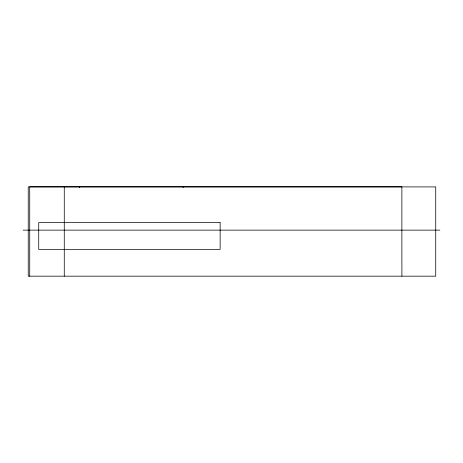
<?xml version="1.0" encoding="UTF-8"?>
<svg xmlns="http://www.w3.org/2000/svg" width="463" height="463" viewBox="0 0 463 463"><rect width="100%" height="100%" fill="white"/><g stroke="black" fill="none" stroke-linecap="round" stroke-linejoin="round"><path stroke-width="0.69" d="M23.15 230.14L439.85 230.14M401.896 276.174L401.872 186.826L28.231 186.826L28.231 276.174L435.729 276.174L435.729 186.907L29.719 186.907L29.719 276.174M183.122 186.907L183.122 187.625M79.462 186.907L79.462 187.625M64.27 186.907L64.27 276.174M220.133 222.616L38.724 222.616L38.724 249.395L220.133 249.395L220.133 222.616"/></g></svg>
